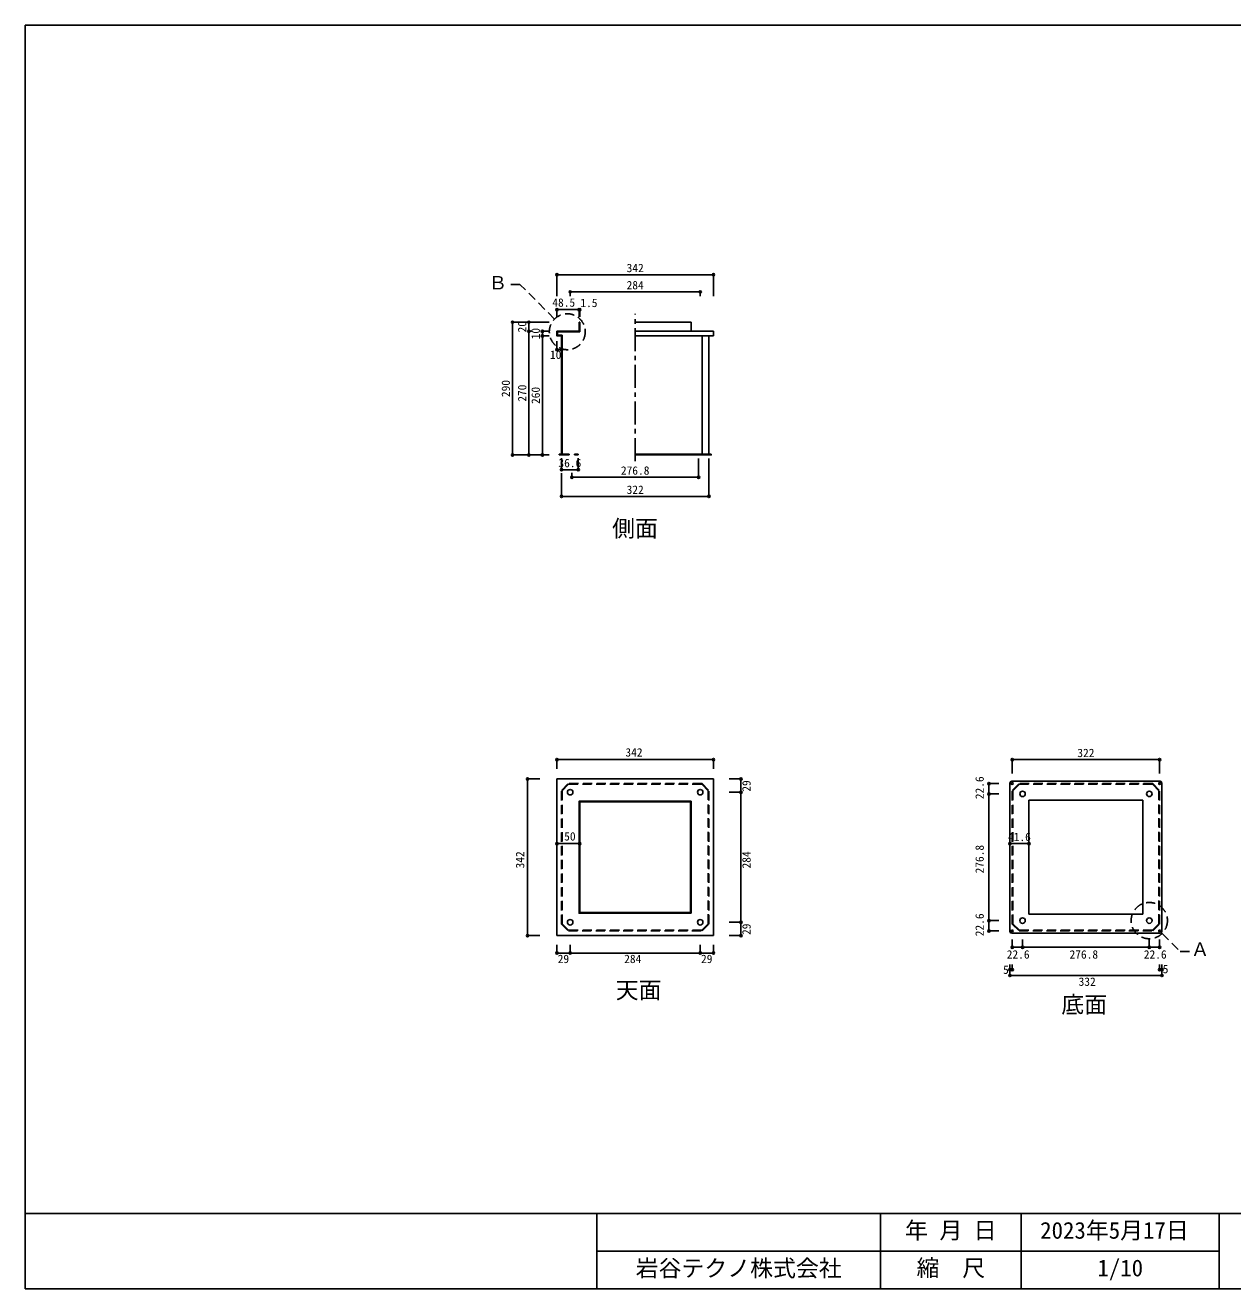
# Model space of a CAD drawing. Units: millimetres at full size, sheet at 1:10; some dimension numbers follow another scale. Extents: x -4239 to 4225, y -1370 to 1390.
# Drawn here: x -4239 to -1601, y -1370 to 1390 of the extents above; entities that cross this region are included whole.
import ezdxf
from ezdxf.enums import TextEntityAlignment as Align

# ---------------------------------------------------------------- set-up
doc = ezdxf.new("R2010")
doc.units = ezdxf.units.MM
doc.header["$LTSCALE"] = 10
doc.header["$PDMODE"] = 32
doc.header["$PDSIZE"] = 5
doc.linetypes.add('CHAIN1', pattern=[8, 5, -1, 1, -1])
doc.linetypes.add('DASHED2', pattern=[3, 2, -1])
for name, color, linetype in [('0-1_SUS', 7, 'Continuous'), ('0-9_SUS寸法', 3, 'Continuous'), ('0-F_図面枠', 7, 'Continuous'), ('3-8', 4, 'Continuous'), ('E-9_SUS寸法', 3, 'Continuous')]:
    doc.layers.add(name, color=color, linetype=linetype)
doc.styles.add('ＭＳ ゴシック', font='')
doc.styles.get('ＭＳ ゴシック').set_extended_font_data('MS Gothic')

msp = doc.modelspace()

# ---------------------------------------------------------------- linework, layer by layer
at = {"layer": '0-1_SUS'}
for p, q in [((-3077.5, 721.8), (-3029, 721.8)), ((-3076, 720.3), (-3076, 713.3)), ((-3054.5, 721.8), (-3054.5, 720.3)), ((-3029, 741.8), (-3027.5, 741.8)), ((-3029, 721.8), (-3029, 741.8)), ((-3027.5, 720.3), (-3027.5, 741.8)), ((-2785.5, 741.8), (-2906.5, 741.8)), ((-2780.5, 721.8), (-2906.5, 721.8)), ((-2784, 741.8), (-2785.5, 741.8)), ((-2784, 721.8), (-2784, 741.8)), ((-2735.5, 721.8), (-2784, 721.8)), ((-2735.5, 721.8), (-2735.5, 711.8)), ((-3076, 713.3), (-3066, 713.3)), ((-3067.5, 711.8), (-3067.5, 453.3)), ((-3066, 713.3), (-3066, 453.3)), ((-2906.5, 711.8), (-2735.5, 711.8)), ((-2760.5, 711.8), (-2760.5, 453.3)), ((-2745.5, 711.8), (-2745.5, 453.3)), ((-3072.5, 453.3), (-3072.5, 451.8)), ((-3072.5, 453.3), (-3067.5, 453.3)), ((-3072.5, 451.8), (-3050.9, 451.8)), ((-3066, 453.3), (-3050.9, 453.3)), ((-3050.9, 451.8), (-3050.9, 453.3)), ((-3038.9, 453.3), (-3030.9, 453.3)), ((-3038.9, 451.8), (-3038.9, 453.3)), ((-3038.9, 451.8), (-3030.9, 451.8)), ((-3030.9, 451.8), (-3030.9, 453.3)), ((-2740.5, 453.3), (-2906.5, 453.3)), ((-3077.5, -598.1), (-3077.5, -256.1)), ((-2735.5, -256.1), (-2735.5, -598.1)), ((-2088.05, -589.1), (-2088.05, -265.1)), ((-1756.05, -589.1), (-1756.05, -265.1)), ((-2046.45, -302.7), (-2046.45, -551.5)), ((-2046.45, -302.7), (-1797.65, -302.7)), ((-1797.65, -302.7), (-1797.65, -551.5)), ((-2785.5, -548.1), (-2785.5, -306.1)), ((-2784, -549.6), (-2784, -304.6)), ((-3011.35, -548.1), (-2785.5, -548.1)), ((-3011.35, -549.6), (-2784, -549.6)), ((-1797.65, -551.5), (-2046.45, -551.5)), ((-2084.05, -593.1), (-1760.05, -593.1))]:
    msp.add_line(p, q, dxfattribs=at)
at = {"layer": '0-1_SUS', "color": 4}
msp.add_line((-2770.5, 721.8), (-2780.5, 721.8), dxfattribs=at)
at = {"layer": '0-1_SUS', "linetype": 'DASHED2'}
for p, q in [((-3066, -281.72), (-3051.88, -267.6)), ((-2760.5, -266.1), (-3052.5, -266.1)), ((-3051.88, -267.6), (-2761.12, -267.6)), ((-2761.12, -267.6), (-2747, -281.72)), ((-2760.5, -266.1), (-2745.5, -281.1)), ((-2083.05, -281.1), (-2068.05, -266.1)), ((-2081.55, -281.72), (-2067.43, -267.6)), ((-1776.05, -266.1), (-2068.05, -266.1)), ((-1776.05, -266.1), (-1761.05, -281.1)), ((-3066, -572.48), (-3066, -281.72)), ((-2747, -281.72), (-2747, -572.48)), ((-2745.5, -573.1), (-2745.5, -281.1)), ((-2083.05, -573.1), (-2083.05, -281.1)), ((-2081.55, -572.48), (-2081.55, -281.72)), ((-1761.05, -573.1), (-1761.05, -281.1)), ((-3067.5, -573.1), (-3052.5, -588.1)), ((-3051.88, -586.6), (-3066, -572.48)), ((-2747, -572.48), (-2761.12, -586.6)), ((-2083.05, -573.1), (-2068.05, -588.1)), ((-2067.43, -586.6), (-2081.55, -572.48)), ((-1776.05, -588.1), (-1761.05, -573.1)), ((-2761.12, -586.6), (-3051.88, -586.6)), ((-2068.05, -588.1), (-1776.05, -588.1))]:
    msp.add_line(p, q, dxfattribs=at)
at = {"layer": '0-1_SUS'}
for points in [[(-3077.5, 721.8), (-3077.5, 711.8), (-3067.5, 711.8)], [(-3076, 720.3), (-3054.5, 720.3), (-3042.5, 720.3)], [(-3042.5, 721.8), (-3042.5, 720.3), (-3027.5, 720.3)], [(-2740.5, 453.3), (-2740.5, 451.8), (-2906.5, 451.8)], [(-3077.5, -256.1), (-3014.6, -256.1), (-2735.5, -256.1)], [(-1760.05, -261.1), (-2074.17, -261.1), (-2084.05, -261.1)], [(-2784, -304.6), (-3015.25, -304.6), (-3029, -304.6), (-3029, -549.6), (-3011.35, -549.6)], [(-2785.5, -306.1), (-3015.25, -306.1), (-3027.5, -306.1), (-3027.5, -548.1), (-3011.35, -548.1)], [(-2735.5, -598.1), (-3011.02, -598.1), (-3077.5, -598.1)]]:
    msp.add_lwpolyline(points, dxfattribs=at)
at = {"layer": '0-1_SUS', "linetype": 'DASHED2'}
for points in [[(-3067.5, -573.1), (-3067.5, -281.1), (-3052.5, -266.1)], [(-2067.43, -267.6), (-1776.67, -267.6), (-1762.55, -281.72), (-1762.55, -572.48), (-1776.67, -586.6), (-2067.43, -586.6)], [(-3052.5, -588.1), (-2760.5, -588.1), (-2745.5, -573.1)]]:
    msp.add_lwpolyline(points, dxfattribs=at)
at = {"layer": '0-1_SUS'}
for centre, radius in [((-2083.05, -266.1), 2), ((-1761.05, -266.1), 2), ((-3048.5, -285.1), 6), ((-2764.5, -285.1), 6), ((-2060.45, -288.7), 6), ((-1783.65, -288.7), 6), ((-3048.5, -569.1), 6), ((-2764.5, -569.1), 6), ((-2060.45, -565.5), 6), ((-1783.65, -565.5), 6), ((-2083.05, -588.1), 2), ((-1761.05, -588.1), 2)]:
    msp.add_circle(centre, radius, dxfattribs=at)
for centre, start, end in [((-2084.05, -265.1), 90, 180), ((-1760.05, -265.1), 0, 90), ((-2084.05, -589.1), 180, 270), ((-1760.05, -589.1), 270, 0)]:
    msp.add_arc(centre, 4, start, end, dxfattribs=at)
at = {"layer": '0-9_SUS寸法', "color": 4}
for p, q in [((-2735.5, 845.53), (-3077.5, 845.53)), ((-3048.5, 808.01), (-2764.5, 808.01)), ((-3077.5, 769.12), (-3029, 769.12)), ((-3029, 769.12), (-3027.5, 769.12)), ((-3174.5, 741.8), (-3174.5, 451.8)), ((-3138.83, 741.8), (-3138.83, 721.8)), ((-3138.83, 721.8), (-3138.83, 451.8)), ((-3109.26, 721.8), (-3109.26, 711.8)), ((-3077.5, 681.65), (-3067.5, 681.65)), ((-3067.5, 419.42), (-3030.9, 419.42)), ((-3044.9, 403.09), (-2768.1, 403.09)), ((-2745.5, 361.07), (-3067.5, 361.07)), ((-3077.5, -213.83), (-2735.5, -213.83)), ((-3141.71, -256.1), (-3141.71, -598.1)), ((-2134.02, -266.1), (-2134.02, -288.7)), ((-3077.5, -397.28), (-3027.5, -397.28)), ((-2088.05, -397.28), (-2046.45, -397.28)), ((-2675.53, -598.1), (-2675.53, -569.1)), ((-3077.5, -636.51), (-3048.5, -636.51)), ((-3048.5, -636.51), (-2764.5, -636.51)), ((-2764.5, -636.51), (-2735.5, -636.51)), ((-2088.05, -672.86), (-2083.05, -672.86)), ((-2088.05, -685.37), (-1756.05, -685.37)), ((-1761.05, -672.86), (-1756.05, -672.86))]:
    msp.add_line(p, q, dxfattribs=at)
at = {"layer": '0-9_SUS寸法'}
for p, q in [((-3077.5, 845.53), (-3077.5, 798.5)), ((-2735.5, 845.53), (-2735.5, 798.5)), ((-3048.5, 808.01), (-3048.5, 798.5)), ((-2764.5, 808.01), (-2764.5, 798.5)), ((-3077.5, 769.12), (-3077.5, 753.75)), ((-3029, 769.12), (-3029, 753.75)), ((-3027.5, 769.12), (-3027.5, 753.75)), ((-3174.5, 741.8), (-3094.69, 741.8)), ((-3138.83, 741.8), (-3094.69, 741.8)), ((-3138.83, 721.8), (-3133.26, 721.8)), ((-3109.26, 721.8), (-3094.69, 721.8)), ((-3109.26, 711.8), (-3094.69, 711.8)), ((-3077.5, 681.65), (-3077.5, 700.47)), ((-3067.5, 681.65), (-3067.5, 700.47)), ((-3174.5, 451.8), (-3094.69, 451.8)), ((-3138.83, 451.8), (-3094.19, 451.8)), ((-3109.26, 451.8), (-3094.19, 451.8)), ((-3067.5, 419.42), (-3067.5, 444.64)), ((-3030.9, 419.42), (-3030.9, 444.64)), ((-2768.1, 403.09), (-2768.1, 443.62)), ((-2745.5, 361.07), (-2745.5, 443.62)), ((-3067.5, 361.07), (-3067.5, 412.23)), ((-3044.9, 403.09), (-3044.9, 412.61)), ((-3077.5, -213.83), (-3077.5, -234.3)), ((-2735.5, -213.83), (-2735.5, -234.3)), ((-2083.05, -213.83), (-2083.05, -244.26)), ((-1761.05, -213.83), (-1761.05, -244.26)), ((-3141.71, -256.1), (-3114.74, -256.1)), ((-2675.53, -256.1), (-2701.36, -256.1)), ((-2134.02, -266.1), (-2112.19, -266.1)), ((-2675.53, -285.1), (-2701.36, -285.1)), ((-2134.02, -288.7), (-2112.19, -288.7)), ((-2675.53, -569.1), (-2701.36, -569.1)), ((-2134.02, -565.5), (-2112.19, -565.5)), ((-3141.71, -598.1), (-3114.74, -598.1)), ((-2675.53, -598.1), (-2701.36, -598.1)), ((-2134.02, -588.1), (-2112.19, -588.1)), ((-2083.05, -623.8), (-2083.05, -606.66)), ((-2060.45, -623.8), (-2060.45, -606.66)), ((-1783.65, -623.8), (-1783.65, -606.66)), ((-1761.05, -623.8), (-1761.05, -606.66)), ((-3077.5, -636.51), (-3077.5, -618.28)), ((-3048.5, -636.51), (-3048.5, -618.28)), ((-2764.5, -636.51), (-2764.5, -618.28)), ((-2735.5, -636.51), (-2735.5, -618.28)), ((-2088.05, -672.86), (-2088.05, -661.59)), ((-2083.05, -672.86), (-2083.05, -661.59)), ((-1761.05, -672.86), (-1761.05, -661.59)), ((-1756.05, -672.86), (-1756.05, -661.59)), ((-2088.05, -685.37), (-2088.05, -672.86)), ((-1756.05, -685.37), (-1756.05, -672.86))]:
    msp.add_line(p, q, dxfattribs=at)
at = {"layer": '0-9_SUS寸法', "linetype": 'CHAIN1'}
msp.add_line((-2906.5, 438.49), (-2906.5, 759.97), dxfattribs=at)
at = {"layer": '0-9_SUS寸法', "color": 4}
for points in [[(-2675.53, -256.1), (-2675.53, -285.1), (-2675.53, -569.1)], [(-2134.02, -288.7), (-2134.02, -565.5), (-2134.02, -588.1)], [(-2083.05, -623.8), (-2060.45, -623.8), (-1783.65, -623.8), (-1761.05, -623.8)]]:
    msp.add_lwpolyline(points, dxfattribs=at)
at = {"layer": '0-9_SUS寸法', "color": 6}
for p in [(-3077.5, 845.53), (-2735.5, 845.53), (-3048.5, 808.01), (-2764.5, 808.01), (-3077.5, 769.12), (-3029, 769.12), (-3027.5, 769.12), (-3174.5, 741.8), (-3138.83, 741.8), (-3138.83, 721.8), (-3109.26, 721.8), (-3109.26, 711.8), (-3077.5, 681.65), (-3067.5, 681.65), (-3174.5, 451.8), (-3138.83, 451.8), (-3109.26, 451.8), (-3067.5, 419.42), (-3030.9, 419.42), (-3044.9, 403.09), (-2768.1, 403.09), (-3067.5, 361.07), (-2745.5, 361.07), (-3077.5, -213.83), (-2735.5, -213.83), (-2083.05, -213.83), (-1761.05, -213.83), (-3141.71, -256.1), (-2675.53, -256.1), (-2134.02, -266.1), (-2675.53, -285.1), (-2134.02, -288.7), (-3077.5, -397.28), (-3027.5, -397.28), (-2088.05, -397.28), (-2046.45, -397.28), (-2675.53, -569.1), (-2134.02, -565.5), (-3141.71, -598.1), (-2675.53, -598.1), (-2134.02, -588.1), (-3077.5, -636.51), (-3048.5, -636.51), (-2764.5, -636.51), (-2735.5, -636.51), (-2083.05, -623.8), (-2060.45, -623.8), (-1783.65, -623.8), (-1761.05, -623.8), (-2088.05, -672.86), (-2088.05, -685.37), (-2083.05, -672.86), (-1761.05, -672.86), (-1756.05, -672.86), (-1756.05, -685.37)]:
    msp.add_point(p, dxfattribs=at)
at = {"layer": '0-F_図面枠'}
for p, q in [((-4238.69, 1390.34), (-4238.69, -1369.66)), ((-238.69, 1390.34), (-4238.69, 1390.34)), ((-238.69, -1205.32), (-4238.69, -1205.32)), ((-2990.45, -1205.32), (-2990.45, -1369.66)), ((-2370.96, -1205.32), (-2370.96, -1369.66)), ((-2063.17, -1205.32), (-2063.17, -1369.66)), ((-1630.74, -1205.32), (-1630.74, -1369.66)), ((-2990.45, -1287.49), (-2370.96, -1287.49)), ((-2370.96, -1287.49), (-1630.74, -1287.49)), ((-4238.69, -1369.66), (-238.69, -1369.66)), ((-238.69, -1369.66), (-4031.11, -1369.66))]:
    msp.add_line(p, q, dxfattribs=at)
at = {"layer": '0-F_図面枠', "color": 4}
msp.add_line((-2083.05, -213.83), (-1761.05, -213.83), dxfattribs=at)
at = {"layer": '3-8'}
msp.add_line((-3109.26, 711.8), (-3109.26, 451.8), dxfattribs=at)
at = {"layer": 'E-9_SUS寸法', "color": 2, "linetype": 'DASHED2'}
for p, q in [((-3158.26, 824.27), (-3187.6, 824.27)), ((-3082.57, 748.58), (-3158.26, 824.27))]:
    msp.add_line(p, q, dxfattribs=at)
msp.add_lwpolyline([(-1755.62, -593.53), (-1716.01, -633.14), (-1690.54, -633.14)], dxfattribs=at)
for centre, radius in [((-3054.82, 720.83), 39.24), ((-1783.65, -565.5), 39.64)]:
    msp.add_circle(centre, radius, dxfattribs=at)

# ---------------------------------------------------------------- texts
at = {"layer": '0-1_SUS', "color": 6, "style": 'ＭＳ ゴシック'}
for s, p in [('側面', (-2956.95, 261.96)), ('天面', (-2949.1, -746.72)), ('底面', (-1975.74, -778.12))]:
    msp.add_text(s, height=36.66, dxfattribs=at).set_placement(p, align=Align.BOTTOM_LEFT)
at = {"layer": '0-9_SUS寸法', "style": 'ＭＳ ゴシック'}
for s, p in [('342', (-2925.25, 845.53)), ('284', (-2925.25, 808.01)), ('48.5', (-3087.5, 769.96)), ('1.5', (-3026.32, 769.25)), ('10', (-3092.65, 655.92)), ('36.6', (-3074.2, 419.42)), ('276.8', (-2937.75, 403.09)), ('322', (-2925.25, 361.07)), ('342', (-2927.87, -212.68)), ('50', (-3061.63, -396.16)), ('41.6', (-2092.25, -397.28)), ('22.6', (-2094.98, -654.02)), ('276.8', (-1957.78, -654.02)), ('22.6', (-1795.58, -654.02)), ('29', (-3075.74, -663.76)), ('284', (-2930.49, -663.76)), ('29', (-2762.74, -663.76)), ('5', (-2103.01, -687.43)), ('332', (-1938, -713.5)), ('5', (-1754.33, -685.95))]:
    msp.add_text(s, height=18.33, dxfattribs=at).set_placement(p, align=Align.BOTTOM_LEFT)
for s, p in [('20', (-3138.83, 719.3)), ('10', (-3109.26, 704.3)), ('290', (-3174.5, 578.05)), ('270', (-3138.83, 568.05)), ('29', (-2648.86, -283.89)), ('22.6', (-2139.65, -300.27)), ('276.8', (-2139.65, -462.47)), ('342', (-3143.41, -451.6)), ('284', (-2648.86, -451.64)), ('22.6', (-2139.65, -599.67)), ('29', (-2648.86, -596.89))]:
    msp.add_text(s, height=18.33, rotation=90, dxfattribs=at).set_placement(p, align=Align.BOTTOM_LEFT)
at = {"layer": '0-F_図面枠', "color": 3, "style": 'ＭＳ ゴシック'}
msp.add_text('322', height=18.33, dxfattribs=at).set_placement((-1940.8, -213.83), align=Align.BOTTOM_LEFT)
at = {"layer": '0-F_図面枠', "color": 6, "style": 'ＭＳ ゴシック'}
for s, p in [('年 月 日', (-2317.07, -1271.41)), ('2023年5月17日', (-2021.96, -1271.41)), ('岩谷テクノ株式会社', (-2905.51, -1354.13)), ('縮\u3000尺', (-2292.07, -1353.58)), ('1/10', (-1896.96, -1353.58))]:
    msp.add_text(s, height=36.66, dxfattribs=at).set_placement(p, align=Align.BOTTOM_LEFT)
at = {"layer": '3-8', "color": 3, "style": 'ＭＳ ゴシック'}
msp.add_text('260', height=18.33, rotation=90, dxfattribs=at).set_placement((-3109.26, 563.05), align=Align.BOTTOM_LEFT)
at = {"layer": 'E-9_SUS寸法', "color": 2, "style": 'ＭＳ ゴシック'}
for s, p in [('Ｂ', (-3226.44, 804.44)), ('Ａ', (-1692.65, -651.48))]:
    msp.add_text(s, height=29.33, dxfattribs=at).set_placement(p, align=Align.BOTTOM_LEFT)

doc.saveas('drawing.dxf')
